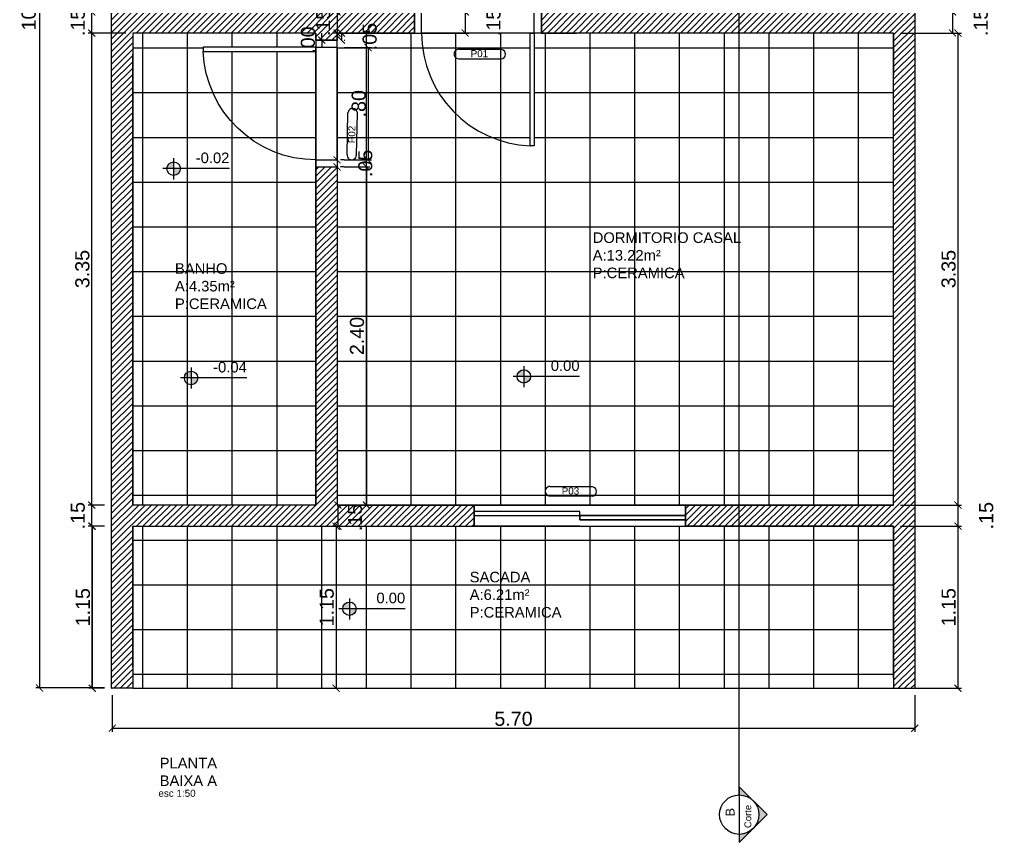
# Model space of a CAD drawing. Header units: millimetres. Extents: x 1336 to 452562, y -55875 to 2212.
# Drawn here: x 452533.61 to 452540.54, y -55865.31 to -55859.47 of the extents above; entities that cross this region are included whole.
import ezdxf

# ---------------------------------------------------------------- set-up
doc = ezdxf.new("R2010")
doc.units = ezdxf.units.MM
doc.linetypes.add('DASHDOTX2', pattern=[50.8, 25.4, -12.7, 0, -12.7])
doc.linetypes.add('DASHED2', pattern=[9.525, 6.35, -3.175])
for name, color, linetype in [('A_0.1', 1, 'Continuous'), ('A_0.3', 3, 'Continuous'), ('A_0.5', 5, 'Continuous'), ('B_Corte                  2', 4, 'DASHDOTX2'), ('B_Cotas                 11', 11, 'Continuous'), ('B_Projecao P       153', 153, 'DASHED2'), ('Z_ARQ-TEXTO3', 7, 'Continuous')]:
    doc.layers.add(name, color=color, linetype=linetype)
doc.styles.add('Annotative', font='arial.ttf')
doc.styles.add('Romans', font='aehalf.shx')
doc.dimstyles.new('1-50', dxfattribs={"dimscale": 0.5, "dimtxt": 0.2, "dimasz": 0.1, "dimexe": 0.05, "dimexo": 0.1, "dimgap": 0.03, "dimtad": 1, "dimzin": 5, "dimdsep": 46, "dimtxsty": 'Annotative', "dimblk": 'ARCHTICK', "dimcen": 0, "dimclrd": 256, "dimclre": 256, "dimclrt": 250, "dimadec": 0, "dimazin": 0, "dimtfac": 1, "dimtofl": 0, "dimtmove": 2, "dimatfit": 3, "dimldrblk": 'ARCHTICK', "dimfxl": 0.04, "dimtolj": 1, "dimtzin": 1, "dimarcsym": 0})
pattern_1 = [(0, (451180.03478, -57487.49628), (0, 0.3175), []), (90, (451180.03478, -57487.49628), (-0.3175, 2e-17), [])]

# ---------------------------------------------------------------- blocks, each defined once
blk = doc.blocks.new('Janela')
at = {"layer": 'A_0.1'}
for p, q in [((1347.6613, 1623.4302), (1346.9113, 1623.4302)), ((1346.9113, 1623.4302), (1348.4113, 1623.4302)), ((1346.9113, 1623.4302), (1346.9113, 1623.2802)), ((1348.4113, 1623.2802), (1348.4113, 1623.4302)), ((1346.9113, 1623.2802), (1348.4113, 1623.2802))]:
    blk.add_line(p, q, dxfattribs=at)
at = {"layer": 'A_0.3'}
for p, q in [((1346.9113, 1623.3552), (1348.4113, 1623.3552)), ((1347.6613, 1623.3552), (1347.6613, 1623.3852)), ((1347.6613, 1623.3852), (1348.4113, 1623.3852)), ((1348.4113, 1623.3852), (1347.6613, 1623.3852)), ((1347.6613, 1623.3852), (1347.6613, 1623.3552)), ((1348.4113, 1623.3552), (1347.6613, 1623.3552)), ((1347.6613, 1623.3552), (1347.6613, 1623.3252)), ((1347.6613, 1623.3252), (1346.9113, 1623.3252))]:
    blk.add_line(p, q, dxfattribs=at)
blk = doc.blocks.new('Porta 80cm')
at = {"layer": 'A_0.1'}
for p, q in [((1345.7613, 1623.4302), (1346.5613, 1623.4302)), ((1345.7613, 1623.2802), (1346.5613, 1623.2802))]:
    blk.add_line(p, q, dxfattribs=at)
at = {"layer": 'A_0.3'}
for p, q in [((1345.7613, 1623.4302), (1345.7613, 1624.2302)), ((1345.7913, 1624.2302), (1345.7913, 1623.4302))]:
    blk.add_line(p, q, dxfattribs=at)
for points in [[(1345.7113, 1623.4302), (1345.7613, 1623.4302), (1345.7613, 1623.2802), (1345.7113, 1623.2802)], [(1346.6113, 1623.4302), (1346.5613, 1623.4302), (1346.5613, 1623.2802), (1346.6113, 1623.2802)]]:
    blk.add_lwpolyline(points, dxfattribs=at)
at = {"layer": 'B_Projecao P       153'}
blk.add_arc((1345.7613, 1623.4302), 0.8, 0, 87.8509, dxfattribs=at)
blk = doc.blocks.new('Porta C')
at = {"layer": 'A_0.3'}
for p, q in [((1352.0113, 1630.3602), (1352.0113, 1630.3302)), ((1352.8113, 1630.3302), (1352.8113, 1630.3602))]:
    blk.add_line(p, q, dxfattribs=at)
at = {"layer": 'A_0.5', "xscale": -1, "rotation": 270}
blk.add_blockref('Porta 80cm', (-271.4189, 284.5689), dxfattribs=at)
blk = doc.blocks.new('DSASADS')
at = {"layer": 'B_Corte                  2', "linetype": 'ByBlock', "lineweight": -2}
h = blk.add_hatch(color=256, dxfattribs=at)
h.paths.add_polyline_path([(2426.815, 1690.775), (2427.062, 1690.528), (2426.918, 1690.528, 0.198912)])
h.paths.add_polyline_path([(2426.568, 1691.023), (2426.815, 1690.775, 0.414214), (2426.32, 1690.775)])
h.paths.add_polyline_path([(2426.235, 1690.69), (2426.253, 1690.682, 0.114349), (2426.218, 1690.528), (2426.073, 1690.528)])
h.paths.add_polyline_path([(2426.32, 1690.775, 0.082683), (2426.253, 1690.682), (2426.235, 1690.69)])
at = {"layer": 'B_Corte                  2', "linetype": 'Continuous', "lineweight": -2}
blk.add_line((2426.218, 1690.528), (2426.918, 1690.528), dxfattribs=at)
at = {"layer": 'B_Corte                  2', "linetype": 'ByBlock', "lineweight": -2}
blk.add_lwpolyline([(2426.918, 1690.528), (2427.062, 1690.528), (2426.568, 1691.023), (2426.073, 1690.528), (2426.218, 1690.528)], dxfattribs=at)
at = {"layer": 'B_Corte                  2', "linetype": 'Continuous', "lineweight": -2}
blk.add_circle((2426.568, 1690.528), 0.35, dxfattribs=at)
blk = doc.blocks.new('Nivel Piso')
at = {"layer": 'B_Cotas                 11'}
h = blk.add_hatch(color=256, dxfattribs=at)
h.dxf.hatch_style = 1
h.paths.add_polyline_path([(735.29, 589.9, 0.414214), (734.33, 588.95), (735.29, 588.95)])
h.paths.add_polyline_path([(736.24, 588.95), (735.29, 588.95), (735.29, 587.99, 0.414214)])
for p, q in [((735.29, 590.42), (735.29, 587.43)), ((743.2, 588.95), (733.77, 588.95))]:
    blk.add_line(p, q, dxfattribs=at)
blk.add_circle((735.29, 588.95), 0.956, dxfattribs=at)
blk = doc.blocks.new('_ArchTick')
at = {"color": 0, "linetype": 'ByBlock', "const_width": 0.15}
blk.add_lwpolyline([(-0.5, -0.5), (0.5, 0.5)], dxfattribs=at)
blk = doc.blocks.new('*D673')
at = {"layer": 'A_0.1', "lineweight": -2, "transparency": 16777216}
for p, q in [((452534.2186, -55863.0681), (452534.1061, -55863.0681)), ((452534.1311, -55864.2181), (452534.1311, -55863.0681)), ((452534.2186, -55864.2181), (452534.1061, -55864.2181))]:
    blk.add_line(p, q, dxfattribs=at)
at = {"layer": 'Defpoints', "color": 0, "transparency": 16777216}
for p in [(452534.1311, -55863.0681), (452534.2686, -55863.0681), (452534.2686, -55864.2181)]:
    blk.add_point(p, dxfattribs=at)
at = {"layer": 'A_0.1', "lineweight": -2, "transparency": 16777216, "xscale": 0.05, "yscale": 0.05, "zscale": 0.05}
for p, rotation in [((452534.1311, -55863.0681), 90), ((452534.1311, -55864.2181), 270)]:
    blk.add_blockref('_ArchTick', p, dxfattribs=dict(at, rotation=rotation))
at = {"layer": 'A_0.1', "color": 250, "transparency": 16777216, "insert": (452534.065, -55863.6431), "char_height": 0.1, "attachment_point": 5, "rotation": 90, "style": 'Annotative'}
blk.add_mtext('\\A1;1.15', dxfattribs=at)
blk = doc.blocks.new('*D674')
at = {"layer": 'A_0.1', "lineweight": -2, "transparency": 16777216}
for p, q in [((452534.2186, -55863.0681), (452534.1061, -55863.0681)), ((452534.1311, -55863.0681), (452534.1311, -55864.2181)), ((452534.2186, -55864.2181), (452534.1061, -55864.2181))]:
    blk.add_line(p, q, dxfattribs=at)
at = {"layer": 'Defpoints', "color": 0, "transparency": 16777216}
for p in [(452534.2686, -55863.0681), (452534.1311, -55864.2181), (452534.2686, -55864.2181)]:
    blk.add_point(p, dxfattribs=at)
at = {"layer": 'A_0.1', "lineweight": -2, "transparency": 16777216, "xscale": 0.05, "yscale": 0.05, "zscale": 0.05}
for p, rotation in [((452534.1311, -55863.0681), 90), ((452534.1311, -55864.2181), 270)]:
    blk.add_blockref('_ArchTick', p, dxfattribs=dict(at, rotation=rotation))
at = {"layer": 'A_0.1', "color": 250, "transparency": 16777216, "insert": (452534.065, -55863.6431), "char_height": 0.1, "attachment_point": 5, "rotation": 90, "style": 'Annotative'}
blk.add_mtext('\\A1;1.15', dxfattribs=at)
blk = doc.blocks.new('*D634')
at = {"layer": 'A_0.1', "lineweight": -2, "transparency": 16777216}
for p, q in [((452534.2186, -55862.9181), (452534.1021, -55862.9181)), ((452534.1271, -55863.0681), (452534.1271, -55862.9181)), ((452534.2186, -55863.0681), (452534.1021, -55863.0681))]:
    blk.add_line(p, q, dxfattribs=at)
at = {"layer": 'Defpoints', "color": 0, "transparency": 16777216}
for p in [(452534.1271, -55862.9181), (452534.2686, -55862.9181), (452534.2686, -55863.0681)]:
    blk.add_point(p, dxfattribs=at)
at = {"layer": 'A_0.1', "lineweight": -2, "transparency": 16777216, "xscale": 0.05, "yscale": 0.05, "zscale": 0.05}
for p, rotation in [((452534.1271, -55862.9181), 90), ((452534.1271, -55863.0681), 270)]:
    blk.add_blockref('_ArchTick', p, dxfattribs=dict(at, rotation=rotation))
at = {"layer": 'A_0.1', "color": 250, "transparency": 16777216, "insert": (452534.0285, -55862.9931), "char_height": 0.1, "attachment_point": 5, "rotation": 90, "style": 'Annotative'}
blk.add_mtext('\\A1;.15', dxfattribs=at)
blk = doc.blocks.new('*D675')
at = {"layer": 'A_0.1', "lineweight": -2, "transparency": 16777216}
for p, q in [((452534.3686, -55859.5681), (452534.1021, -55859.5681)), ((452534.1271, -55862.9181), (452534.1271, -55859.5681)), ((452534.2186, -55862.9181), (452534.1021, -55862.9181))]:
    blk.add_line(p, q, dxfattribs=at)
at = {"layer": 'Defpoints', "color": 0, "transparency": 16777216}
for p in [(452534.1271, -55859.5681), (452534.4186, -55859.5681), (452534.2686, -55862.9181)]:
    blk.add_point(p, dxfattribs=at)
at = {"layer": 'A_0.1', "lineweight": -2, "transparency": 16777216, "xscale": 0.05, "yscale": 0.05, "zscale": 0.05}
for p, rotation in [((452534.1271, -55859.5681), 90), ((452534.1271, -55862.9181), 270)]:
    blk.add_blockref('_ArchTick', p, dxfattribs=dict(at, rotation=rotation))
at = {"layer": 'A_0.1', "color": 250, "transparency": 16777216, "insert": (452534.061, -55861.2431), "char_height": 0.1, "attachment_point": 5, "rotation": 90, "style": 'Annotative'}
blk.add_mtext('\\A1;3.35', dxfattribs=at)
blk = doc.blocks.new('*D676')
at = {"layer": 'A_0.1', "lineweight": -2, "transparency": 16777216}
for p, q in [((452534.3686, -55859.4181), (452534.1021, -55859.4181)), ((452534.1271, -55859.5681), (452534.1271, -55859.4181)), ((452534.3686, -55859.5681), (452534.1021, -55859.5681))]:
    blk.add_line(p, q, dxfattribs=at)
at = {"layer": 'Defpoints', "color": 0, "transparency": 16777216}
for p in [(452534.1271, -55859.4181), (452534.4186, -55859.4181), (452534.4186, -55859.5681)]:
    blk.add_point(p, dxfattribs=at)
at = {"layer": 'A_0.1', "lineweight": -2, "transparency": 16777216, "xscale": 0.05, "yscale": 0.05, "zscale": 0.05}
for p, rotation in [((452534.1271, -55859.4181), 90), ((452534.1271, -55859.5681), 270)]:
    blk.add_blockref('_ArchTick', p, dxfattribs=dict(at, rotation=rotation))
at = {"layer": 'A_0.1', "color": 250, "transparency": 16777216, "insert": (452534.0285, -55859.4931), "char_height": 0.1, "attachment_point": 5, "rotation": 90, "style": 'Annotative'}
blk.add_mtext('\\A1;.15', dxfattribs=at)
blk = doc.blocks.new('*D681')
at = {"layer": 'A_0.1', "lineweight": -2, "transparency": 16777216}
for p, q in [((452534.2186, -55853.9181), (452533.7313, -55853.9181)), ((452533.7563, -55853.9181), (452533.7563, -55864.2161)), ((452534.2186, -55864.2161), (452533.7313, -55864.2161))]:
    blk.add_line(p, q, dxfattribs=at)
at = {"layer": 'Defpoints', "color": 0, "transparency": 16777216}
for p in [(452534.2686, -55853.9181), (452533.7563, -55864.2161), (452534.2686, -55864.2161)]:
    blk.add_point(p, dxfattribs=at)
at = {"layer": 'A_0.1', "lineweight": -2, "transparency": 16777216, "xscale": 0.05, "yscale": 0.05, "zscale": 0.05}
for p, rotation in [((452533.7563, -55853.9181), 90), ((452533.7563, -55864.2161), 270)]:
    blk.add_blockref('_ArchTick', p, dxfattribs=dict(at, rotation=rotation))
at = {"layer": 'A_0.1', "color": 250, "transparency": 16777216, "insert": (452533.6803, -55859.3749), "char_height": 0.1, "attachment_point": 5, "rotation": 90, "style": 'Annotative'}
blk.add_mtext('\\A1;10.30', dxfattribs=at)
blk = doc.blocks.new('*D712')
at = {"layer": 'A_0.1', "lineweight": -2, "transparency": 16777216}
for p, q in [((452534.2728, -55864.2681), (452534.2728, -55864.5266)), ((452539.9686, -55864.2681), (452539.9686, -55864.5266)), ((452534.2728, -55864.5016), (452539.9686, -55864.5016))]:
    blk.add_line(p, q, dxfattribs=at)
at = {"layer": 'Defpoints', "color": 0, "transparency": 16777216}
for p in [(452534.2728, -55864.2181), (452539.9686, -55864.2181), (452539.9686, -55864.5016)]:
    blk.add_point(p, dxfattribs=at)
at = {"layer": 'A_0.1', "lineweight": -2, "transparency": 16777216, "xscale": 0.05, "yscale": 0.05, "zscale": 0.05, "rotation": 180}
blk.add_blockref('_ArchTick', (452534.2728, -55864.5016), dxfattribs=at)
at = {"layer": 'A_0.1', "lineweight": -2, "transparency": 16777216, "xscale": 0.05, "yscale": 0.05, "zscale": 0.05}
blk.add_blockref('_ArchTick', (452539.9686, -55864.5016), dxfattribs=at)
at = {"layer": 'A_0.1', "color": 250, "transparency": 16777216, "insert": (452537.1207, -55864.4355), "char_height": 0.1, "attachment_point": 5, "style": 'Annotative'}
blk.add_mtext('\\A1;5.70', dxfattribs=at)
blk = doc.blocks.new('*D638')
at = {"layer": 'A_0.1', "lineweight": -2, "transparency": 16777216}
for p, q in [((452536.0686, -55859.4181), (452535.8436, -55859.4181)), ((452535.8686, -55859.4181), (452535.8686, -55859.5681)), ((452536.0686, -55859.5681), (452535.8436, -55859.5681))]:
    blk.add_line(p, q, dxfattribs=at)
at = {"layer": 'Defpoints', "color": 0, "transparency": 16777216}
for p in [(452536.1186, -55859.4181), (452535.8686, -55859.5681), (452536.1186, -55859.5681)]:
    blk.add_point(p, dxfattribs=at)
at = {"layer": 'A_0.1', "lineweight": -2, "transparency": 16777216, "xscale": 0.05, "yscale": 0.05, "zscale": 0.05}
for p, rotation in [((452535.8686, -55859.4181), 90), ((452535.8686, -55859.5681), 270)]:
    blk.add_blockref('_ArchTick', p, dxfattribs=dict(at, rotation=rotation))
at = {"layer": 'A_0.1', "color": 250, "transparency": 16777216, "insert": (452535.77, -55859.4931), "char_height": 0.1, "attachment_point": 5, "rotation": 90, "style": 'Annotative'}
blk.add_mtext('\\A1;.15', dxfattribs=at)
blk = doc.blocks.new('*D719')
at = {"layer": 'A_0.1', "lineweight": -2, "transparency": 16777216}
for p, q in [((452535.8996, -55859.5681), (452535.8996, -55859.6181)), ((452535.9186, -55859.5681), (452535.9246, -55859.5681)), ((452535.9186, -55859.6181), (452535.9246, -55859.6181))]:
    blk.add_line(p, q, dxfattribs=at)
at = {"layer": 'Defpoints', "color": 0, "transparency": 16777216}
for p in [(452535.8686, -55859.5681), (452535.8686, -55859.6181), (452535.8996, -55859.6181)]:
    blk.add_point(p, dxfattribs=at)
at = {"layer": 'A_0.1', "lineweight": -2, "transparency": 16777216, "xscale": 0.05, "yscale": 0.05, "zscale": 0.05}
for p, rotation in [((452535.8996, -55859.5681), 90), ((452535.8996, -55859.6181), 270)]:
    blk.add_blockref('_ArchTick', p, dxfattribs=dict(at, rotation=rotation))
at = {"layer": 'A_0.1', "color": 250, "transparency": 16777216, "insert": (452536.1003, -55859.5931), "char_height": 0.1, "attachment_point": 5, "rotation": 90, "style": 'Annotative'}
blk.add_mtext('\\A1;.05', dxfattribs=at)
blk = doc.blocks.new('*D720')
at = {"layer": 'A_0.1', "lineweight": -2, "transparency": 16777216}
for p, q in [((452535.7602, -55859.618), (452535.7602, -55859.568)), ((452535.8186, -55859.6181), (452535.7352, -55859.618)), ((452535.8186, -55859.6181), (452535.7352, -55859.618)), ((452535.7602, -55859.618), (452535.7602, -55859.668))]:
    blk.add_line(p, q, dxfattribs=at)
at = {"layer": 'Defpoints', "color": 0, "transparency": 16777216}
for p in [(452535.7602, -55859.618), (452535.8686, -55859.6181), (452535.8686, -55859.6181)]:
    blk.add_point(p, dxfattribs=at)
at = {"layer": 'A_0.1', "lineweight": -2, "transparency": 16777216, "xscale": 0.05, "yscale": 0.05, "zscale": 0.05}
for rotation in [89.95961887408937, 269.9596188740894]:
    blk.add_blockref('_ArchTick', (452535.7602, -55859.618), dxfattribs=dict(at, rotation=rotation))
at = {"layer": 'A_0.1', "color": 250, "transparency": 16777216, "insert": (452535.6616, -55859.618), "char_height": 0.1, "attachment_point": 5, "rotation": 89.95962, "style": 'Annotative'}
blk.add_mtext('\\A1;.00', dxfattribs=at)
blk = doc.blocks.new('*D721')
at = {"layer": 'A_0.1', "lineweight": -2, "transparency": 16777216}
for p, q in [((452535.9186, -55859.6714), (452536.1137, -55859.6714)), ((452536.0887, -55859.6714), (452536.0887, -55860.4681)), ((452535.9186, -55860.4681), (452536.1137, -55860.4681))]:
    blk.add_line(p, q, dxfattribs=at)
at = {"layer": 'Defpoints', "color": 0, "transparency": 16777216}
for p in [(452535.8686, -55859.6714), (452535.8686, -55860.4681), (452536.0887, -55860.4681)]:
    blk.add_point(p, dxfattribs=at)
at = {"layer": 'A_0.1', "lineweight": -2, "transparency": 16777216, "xscale": 0.05, "yscale": 0.05, "zscale": 0.05}
for p, rotation in [((452536.0887, -55859.6714), 90), ((452536.0887, -55860.4681), 270)]:
    blk.add_blockref('_ArchTick', p, dxfattribs=dict(at, rotation=rotation))
at = {"layer": 'A_0.1', "color": 250, "transparency": 16777216, "insert": (452536.0226, -55860.0697), "char_height": 0.1, "attachment_point": 5, "rotation": 90, "style": 'Annotative'}
blk.add_mtext('\\A1;.80', dxfattribs=at)
blk = doc.blocks.new('*D722')
at = {"layer": 'A_0.1', "lineweight": -2, "transparency": 16777216}
for p, q in [((452535.8686, -55860.4681), (452535.8686, -55860.5181)), ((452535.9186, -55860.4681), (452535.8936, -55860.4681)), ((452535.9186, -55860.5181), (452535.8936, -55860.5181))]:
    blk.add_line(p, q, dxfattribs=at)
at = {"layer": 'Defpoints', "color": 0, "transparency": 16777216}
for p in [(452535.8686, -55860.4681), (452535.8686, -55860.5181), (452535.8686, -55860.5181)]:
    blk.add_point(p, dxfattribs=at)
at = {"layer": 'A_0.1', "lineweight": -2, "transparency": 16777216, "xscale": 0.05, "yscale": 0.05, "zscale": 0.05}
for p, rotation in [((452535.8686, -55860.4681), 90), ((452535.8686, -55860.5181), 270)]:
    blk.add_blockref('_ArchTick', p, dxfattribs=dict(at, rotation=rotation))
at = {"layer": 'A_0.1', "color": 250, "transparency": 16777216, "insert": (452536.0692, -55860.4931), "char_height": 0.1, "attachment_point": 5, "rotation": 90, "style": 'Annotative'}
blk.add_mtext('\\A1;.05', dxfattribs=at)
blk = doc.blocks.new('*D723')
at = {"layer": 'A_0.1', "lineweight": -2, "transparency": 16777216}
for p, q in [((452535.9186, -55860.5181), (452536.1015, -55860.5181)), ((452536.0765, -55860.5181), (452536.0765, -55862.9181)), ((452535.9186, -55862.9181), (452536.1015, -55862.9181))]:
    blk.add_line(p, q, dxfattribs=at)
at = {"layer": 'Defpoints', "color": 0, "transparency": 16777216}
for p in [(452535.8686, -55860.5181), (452535.8686, -55862.9181), (452536.0765, -55862.9181)]:
    blk.add_point(p, dxfattribs=at)
at = {"layer": 'A_0.1', "lineweight": -2, "transparency": 16777216, "xscale": 0.05, "yscale": 0.05, "zscale": 0.05}
for p, rotation in [((452536.0765, -55860.5181), 90), ((452536.0765, -55862.9181), 270)]:
    blk.add_blockref('_ArchTick', p, dxfattribs=dict(at, rotation=rotation))
at = {"layer": 'A_0.1', "color": 250, "transparency": 16777216, "insert": (452536.0104, -55861.7181), "char_height": 0.1, "attachment_point": 5, "rotation": 90, "style": 'Annotative'}
blk.add_mtext('\\A1;2.40', dxfattribs=at)
blk = doc.blocks.new('*D724')
at = {"layer": 'A_0.1', "lineweight": -2, "transparency": 16777216}
for p, q in [((452535.8748, -55862.9181), (452535.8748, -55863.0681)), ((452535.9186, -55862.9181), (452535.8998, -55862.9181)), ((452535.8248, -55863.0681), (452535.8498, -55863.0681))]:
    blk.add_line(p, q, dxfattribs=at)
at = {"layer": 'Defpoints', "color": 0, "transparency": 16777216}
for p in [(452535.8686, -55862.9181), (452535.8748, -55863.0681), (452535.8748, -55863.0681)]:
    blk.add_point(p, dxfattribs=at)
at = {"layer": 'A_0.1', "lineweight": -2, "transparency": 16777216, "xscale": 0.05, "yscale": 0.05, "zscale": 0.05}
for p, rotation in [((452535.8748, -55862.9181), 90), ((452535.8748, -55863.0681), 270)]:
    blk.add_blockref('_ArchTick', p, dxfattribs=dict(at, rotation=rotation))
at = {"layer": 'A_0.1', "color": 250, "transparency": 16777216, "insert": (452535.996, -55863.0062), "char_height": 0.1, "attachment_point": 5, "rotation": 90, "style": 'Annotative'}
blk.add_mtext('\\A1;.15', dxfattribs=at)
blk = doc.blocks.new('*D639')
at = {"layer": 'A_0.1', "lineweight": -2, "transparency": 16777216}
for p, q in [((452535.8248, -55863.0681), (452535.8365, -55863.0681)), ((452535.8615, -55863.0681), (452535.8615, -55864.2181)), ((452535.8248, -55864.2181), (452535.8365, -55864.2181))]:
    blk.add_line(p, q, dxfattribs=at)
at = {"layer": 'Defpoints', "color": 0, "transparency": 16777216}
for p in [(452535.8748, -55863.0681), (452535.8615, -55864.2181), (452535.8748, -55864.2181)]:
    blk.add_point(p, dxfattribs=at)
at = {"layer": 'A_0.1', "lineweight": -2, "transparency": 16777216, "xscale": 0.05, "yscale": 0.05, "zscale": 0.05}
for p, rotation in [((452535.8615, -55863.0681), 90), ((452535.8615, -55864.2181), 270)]:
    blk.add_blockref('_ArchTick', p, dxfattribs=dict(at, rotation=rotation))
at = {"layer": 'A_0.1', "color": 250, "transparency": 16777216, "insert": (452535.7954, -55863.6431), "char_height": 0.1, "attachment_point": 5, "rotation": 90, "style": 'Annotative'}
blk.add_mtext('\\A1;1.15', dxfattribs=at)
blk = doc.blocks.new('*D731')
at = {"layer": 'A_0.1', "lineweight": -2, "transparency": 16777216}
for p, q in [((452536.4686, -55859.4181), (452536.8031, -55859.4181)), ((452536.7781, -55859.4181), (452536.7781, -55859.5681)), ((452536.4686, -55859.5681), (452536.8031, -55859.5681))]:
    blk.add_line(p, q, dxfattribs=at)
at = {"layer": 'Defpoints', "color": 0, "transparency": 16777216}
for p in [(452536.4186, -55859.4181), (452536.4186, -55859.5681), (452536.7781, -55859.5681)]:
    blk.add_point(p, dxfattribs=at)
at = {"layer": 'A_0.1', "lineweight": -2, "transparency": 16777216, "xscale": 0.05, "yscale": 0.05, "zscale": 0.05}
for p, rotation in [((452536.7781, -55859.4181), 90), ((452536.7781, -55859.5681), 270)]:
    blk.add_blockref('_ArchTick', p, dxfattribs=dict(at, rotation=rotation))
at = {"layer": 'A_0.1', "color": 250, "transparency": 16777216, "insert": (452536.9788, -55859.4931), "char_height": 0.1, "attachment_point": 5, "rotation": 90, "style": 'Annotative'}
blk.add_mtext('\\A1;.15', dxfattribs=at)
blk = doc.blocks.new('*D736')
at = {"layer": 'A_0.1', "lineweight": -2, "transparency": 16777216}
for p, q in [((452539.8686, -55859.4181), (452540.2619, -55859.4181)), ((452540.2369, -55859.4181), (452540.2369, -55859.5681)), ((452539.8686, -55859.5681), (452540.2619, -55859.5681))]:
    blk.add_line(p, q, dxfattribs=at)
at = {"layer": 'Defpoints', "color": 0, "transparency": 16777216}
for p in [(452539.8186, -55859.4181), (452539.8186, -55859.5681), (452540.2369, -55859.5681)]:
    blk.add_point(p, dxfattribs=at)
at = {"layer": 'A_0.1', "lineweight": -2, "transparency": 16777216, "xscale": 0.05, "yscale": 0.05, "zscale": 0.05}
for p, rotation in [((452540.2369, -55859.4181), 90), ((452540.2369, -55859.5681), 270)]:
    blk.add_blockref('_ArchTick', p, dxfattribs=dict(at, rotation=rotation))
at = {"layer": 'A_0.1', "color": 250, "transparency": 16777216, "insert": (452540.4375, -55859.4931), "char_height": 0.1, "attachment_point": 5, "rotation": 90, "style": 'Annotative'}
blk.add_mtext('\\A1;.15', dxfattribs=at)
blk = doc.blocks.new('*D737')
at = {"layer": 'A_0.1', "lineweight": -2, "transparency": 16777216}
for p, q in [((452539.8686, -55859.5681), (452540.3004, -55859.5681)), ((452540.2754, -55859.5681), (452540.2754, -55862.9181)), ((452539.8686, -55862.9181), (452540.3004, -55862.9181))]:
    blk.add_line(p, q, dxfattribs=at)
at = {"layer": 'Defpoints', "color": 0, "transparency": 16777216}
for p in [(452539.8186, -55859.5681), (452539.8186, -55862.9181), (452540.2754, -55862.9181)]:
    blk.add_point(p, dxfattribs=at)
at = {"layer": 'A_0.1', "lineweight": -2, "transparency": 16777216, "xscale": 0.05, "yscale": 0.05, "zscale": 0.05}
for p, rotation in [((452540.2754, -55859.5681), 90), ((452540.2754, -55862.9181), 270)]:
    blk.add_blockref('_ArchTick', p, dxfattribs=dict(at, rotation=rotation))
at = {"layer": 'A_0.1', "color": 250, "transparency": 16777216, "insert": (452540.2093, -55861.2431), "char_height": 0.1, "attachment_point": 5, "rotation": 90, "style": 'Annotative'}
blk.add_mtext('\\A1;3.35', dxfattribs=at)
blk = doc.blocks.new('*D738')
at = {"layer": 'A_0.1', "lineweight": -2, "transparency": 16777216}
for p, q in [((452539.8686, -55862.9181), (452540.3004, -55862.9181)), ((452540.2754, -55862.9181), (452540.2754, -55863.0681)), ((452539.8686, -55863.0681), (452540.3004, -55863.0681))]:
    blk.add_line(p, q, dxfattribs=at)
at = {"layer": 'Defpoints', "color": 0, "transparency": 16777216}
for p in [(452539.8186, -55862.9181), (452539.8186, -55863.0681), (452540.2754, -55863.0681)]:
    blk.add_point(p, dxfattribs=at)
at = {"layer": 'A_0.1', "lineweight": -2, "transparency": 16777216, "xscale": 0.05, "yscale": 0.05, "zscale": 0.05}
for p, rotation in [((452540.2754, -55862.9181), 90), ((452540.2754, -55863.0681), 270)]:
    blk.add_blockref('_ArchTick', p, dxfattribs=dict(at, rotation=rotation))
at = {"layer": 'A_0.1', "color": 250, "transparency": 16777216, "insert": (452540.4761, -55862.9931), "char_height": 0.1, "attachment_point": 5, "rotation": 90, "style": 'Annotative'}
blk.add_mtext('\\A1;.15', dxfattribs=at)
blk = doc.blocks.new('*D739')
at = {"layer": 'A_0.1', "lineweight": -2, "transparency": 16777216}
for p, q in [((452539.8686, -55863.0681), (452540.3004, -55863.0681)), ((452540.2754, -55863.0681), (452540.2754, -55864.2181)), ((452539.8686, -55864.2181), (452540.3004, -55864.2181))]:
    blk.add_line(p, q, dxfattribs=at)
at = {"layer": 'Defpoints', "color": 0, "transparency": 16777216}
for p in [(452539.8186, -55863.0681), (452539.8186, -55864.2181), (452540.2754, -55864.2181)]:
    blk.add_point(p, dxfattribs=at)
at = {"layer": 'A_0.1', "lineweight": -2, "transparency": 16777216, "xscale": 0.05, "yscale": 0.05, "zscale": 0.05}
for p, rotation in [((452540.2754, -55863.0681), 90), ((452540.2754, -55864.2181), 270)]:
    blk.add_blockref('_ArchTick', p, dxfattribs=dict(at, rotation=rotation))
at = {"layer": 'A_0.1', "color": 250, "transparency": 16777216, "insert": (452540.2093, -55863.6431), "char_height": 0.1, "attachment_point": 5, "rotation": 90, "style": 'Annotative'}
blk.add_mtext('\\A1;1.15', dxfattribs=at)

msp = doc.modelspace()

# ---------------------------------------------------------------- hatches: boundary and pattern name
at = {"layer": 'A_0.1'}
h = msp.add_hatch(dxfattribs=at)
h.set_pattern_fill('ANSI31', color=1, scale=0.01)
h.set_pattern_definition([(45, (451184.40732, -57487.498295), (-0.0224506403, 0.0224506403), [])])
h.paths.add_polyline_path([(452534.4186, -55859.5681), (452535.7186, -55859.5681), (452535.7186, -55859.618), (452535.8686, -55859.6181), (452535.8686, -55859.5681), (452535.8686, -55859.5681), (452536.4186, -55859.5681), (452536.4186, -55859.4181), (452534.4186, -55859.4181), (452534.4186, -55857.2681), (452536.4186, -55857.2681), (452536.4186, -55857.0681), (452536.2686, -55857.0681), (452536.2686, -55857.1181), (452534.4186, -55857.1181), (452534.4186, -55854.0681), (452536.2686, -55854.0681), (452536.2686, -55856.1681), (452536.4186, -55856.1681), (452536.4186, -55856.1181), (452536.6186, -55856.1181), (452536.6186, -55855.9681), (452536.4186, -55855.9681), (452536.4186, -55854.0681), (452539.8186, -55854.0681), (452539.8186, -55857.1181), (452537.9686, -55857.1181), (452537.9686, -55855.9681), (452537.5186, -55855.9681), (452537.5186, -55856.1181), (452537.8186, -55856.1181), (452537.8186, -55858.4681), (452537.9686, -55858.4681), (452537.9686, -55857.2681), (452539.8186, -55857.2681), (452539.8186, -55859.4181), (452537.9686, -55859.4181), (452537.9686, -55859.3681), (452537.8186, -55859.3681), (452537.8186, -55859.4181), (452537.3186, -55859.4181), (452537.3186, -55859.5681), (452539.8186, -55859.5681), (452539.8186, -55862.9181), (452538.3412, -55862.9181), (452538.3412, -55863.0681), (452539.8186, -55863.0681), (452539.8186, -55864.1431), (452539.8186, -55864.2181), (452539.9686, -55864.2181), (452539.9686, -55864.217), (452539.9686, -55853.9181), (452534.2686, -55853.9181), (452534.2686, -55864.2181), (452534.2728, -55864.2181), (452534.4186, -55864.2181), (452534.4186, -55863.0681), (452536.8412, -55863.0681), (452536.8412, -55862.9181), (452535.8686, -55862.9181), (452535.8686, -55860.5181), (452535.7186, -55860.5181), (452535.7186, -55862.9181), (452534.4186, -55862.9181)])
h = msp.add_hatch(dxfattribs=at)
h.set_pattern_fill('NET', color=0, scale=0.1)
h.set_pattern_definition(pattern_1)
h.paths.add_polyline_path([(452536.4686, -55859.5681), (452536.4186, -55859.5681), (452535.8686, -55859.5681), (452535.8686, -55859.6181), (452535.8686, -55859.6681), (452535.8686, -55860.4681), (452535.8686, -55862.9181), (452536.8412, -55862.9181), (452538.3412, -55862.9181), (452538.7231, -55862.9181), (452538.7231, -55859.5681), (452537.3186, -55859.5681), (452537.2686, -55859.5681), (452537.2686, -55860.3681), (452537.2386, -55860.3681), (452537.2386, -55860.3676, -0.40327)])
h.paths.add_polyline_path([(452537.2386, -55859.5681), (452536.4686, -55859.5681, 0.40327), (452537.2386, -55860.3676)], flags=17)
h.paths.add_polyline_path([(452538.7231, -55854.0681), (452538.7231, -55857.1181), (452539.8186, -55857.1181), (452539.8186, -55854.0681)])
h.paths.add_polyline_path([(452537.4686, -55856.1181), (452537.4686, -55855.9681), (452536.6686, -55855.9681), (452536.6686, -55856.1181)])
h.paths.add_polyline_path([(452537.0686, -55859.4181), (452537.0686, -55858.4181), (452536.7686, -55858.4181), (452536.7686, -55859.4181)], flags=17)
h.paths.add_polyline_path([(452537.3686, -55858.1931), (452537.0686, -55858.1931), (452536.7686, -55858.1931), (452536.4686, -55858.1931), (452536.1686, -55858.1931), (452535.8686, -55858.1931), (452535.5686, -55858.1931), (452535.2686, -55858.1931), (452535.2686, -55858.4181), (452535.5686, -55858.4181), (452535.8686, -55858.4181), (452536.1686, -55858.4181), (452536.4686, -55858.4181), (452536.4686, -55859.4181), (452536.1686, -55859.4181), (452535.8686, -55859.4181), (452535.5686, -55859.4181), (452535.2686, -55859.4181), (452534.4186, -55859.4181), (452534.4186, -55857.2681), (452535.2686, -55857.2681), (452535.5686, -55857.2681), (452535.8686, -55857.2681), (452536.1686, -55857.2681), (452536.4686, -55857.2681), (452536.7686, -55857.2681), (452537.0686, -55857.2681), (452537.3686, -55857.2681), (452537.6686, -55857.2681), (452537.6686, -55858.1931)])
h.paths.add_polyline_path([(452538.7231, -55864.2181), (452538.7231, -55863.0681), (452538.3412, -55863.0681), (452534.4186, -55863.0681), (452534.4186, -55864.2181)])
h.paths.add_polyline_path([(452538.7231, -55863.0681), (452538.7231, -55864.2181), (452539.8186, -55864.2181), (452539.8186, -55864.0681), (452539.8186, -55863.0681)])
h.paths.add_polyline_path([(452537.656, -55861.3516), (452538.7472, -55861.3516), (452538.7472, -55860.9455), (452537.656, -55860.9455)], flags=9)
h.paths.add_polyline_path([(452538.6963, -55858.2989), (452539.386, -55858.2989), (452539.386, -55857.8931), (452538.6963, -55857.8931)], flags=9)
h.paths.add_polyline_path([(452537.704, -55855.2605), (452538.4225, -55855.2605), (452538.4225, -55854.8543), (452537.704, -55854.8543)], flags=9)
h.paths.add_polyline_path([(452535.1012, -55855.6225), (452535.8197, -55855.6225), (452535.8197, -55855.2163), (452535.1012, -55855.2163)], flags=9)
h.paths.add_polyline_path([(452536.783, -55863.7603), (452537.4726, -55863.7603), (452537.4726, -55863.3541), (452536.783, -55863.3541)], flags=24)
h = msp.add_hatch(dxfattribs=at)
h.set_pattern_fill('NET', color=0, scale=0.1)
h.set_pattern_definition(pattern_1)
h.paths.add_polyline_path([(452536.2686, -55857.1181), (452536.2686, -55857.0681), (452536.2686, -55857.0181), (452536.4186, -55857.0181), (452536.4186, -55857.1181), (452536.4186, -55857.2681), (452534.4186, -55857.2681), (452534.4186, -55858.9012), (452538.7231, -55858.9012), (452538.7231, -55857.2681), (452537.9686, -55857.2681), (452537.9686, -55858.4681), (452537.8186, -55858.4681), (452537.8186, -55856.1181), (452537.5186, -55856.1181), (452537.5186, -55855.9681), (452537.9686, -55855.9681), (452537.9686, -55857.1181), (452538.7231, -55857.1181), (452538.7231, -55854.0681), (452536.4186, -55854.0681), (452536.4186, -55855.9681), (452536.6186, -55855.9681), (452536.6186, -55856.1181), (452536.4186, -55856.1181), (452536.4186, -55856.1681), (452536.4186, -55856.2181), (452536.2686, -55856.2181), (452536.2686, -55854.0681), (452534.4186, -55854.0681), (452534.4186, -55857.1181)])
h.paths.add_polyline_path([(452536.6686, -55856.1181), (452536.6686, -55855.9681), (452536.6686, -55855.1681), (452536.6986, -55855.1681), (452536.6986, -55855.1687, -0.40327), (452537.4686, -55855.9681), (452537.4686, -55856.1181)], flags=16)
h.paths.add_polyline_path([(452535.2686, -55857.2681), (452535.5686, -55857.2681), (452535.8686, -55857.2681), (452536.1686, -55857.2681), (452536.4686, -55857.2681), (452536.7686, -55857.2681), (452537.0686, -55857.2681), (452537.3686, -55857.2681), (452537.6686, -55857.2681), (452537.6686, -55858.1931), (452537.3686, -55858.1931), (452537.0686, -55858.1931), (452536.7686, -55858.1931), (452536.4686, -55858.1931), (452536.1686, -55858.1931), (452535.8686, -55858.1931), (452535.5686, -55858.1931), (452535.2686, -55858.1931), (452535.2686, -55858.4181), (452535.5686, -55858.4181), (452535.8686, -55858.4181), (452536.1686, -55858.4181), (452536.4686, -55858.4181), (452536.7686, -55858.4181), (452537.0686, -55858.4181), (452537.0686, -55859.4181), (452536.7686, -55859.4181), (452536.4686, -55859.4181), (452536.1686, -55859.4181), (452535.8686, -55859.4181), (452535.5686, -55859.4181), (452535.2686, -55859.4181), (452534.4186, -55859.4181), (452534.4186, -55857.2681)])
h.paths.add_polyline_path([(452534.6511, -55858.424, -1), (452534.7467, -55858.424, -1)], flags=16)
h.paths.add_polyline_path([(452538.7231, -55858.9012), (452539.8186, -55858.9012), (452539.8186, -55857.2681), (452538.7231, -55857.2681)])
h.paths.add_polyline_path([(452539.8186, -55859.4181), (452539.8186, -55858.9012), (452538.7231, -55858.9012), (452538.7231, -55859.4181)])
h.paths.add_polyline_path([(452534.4186, -55858.9012), (452534.4186, -55859.4181), (452536.4186, -55859.4181), (452536.4186, -55859.5681), (452535.8686, -55859.5681), (452535.8686, -55859.6181), (452535.8686, -55859.6714), (452535.8686, -55860.4681), (452535.8686, -55862.9181), (452536.8412, -55862.9181), (452538.7231, -55862.9181), (452538.7231, -55859.5681), (452537.3186, -55859.5681), (452537.3186, -55859.4181), (452537.8186, -55859.4181), (452537.8186, -55859.3681), (452537.9686, -55859.3681), (452537.9686, -55859.4181), (452538.7231, -55859.4181), (452538.7231, -55858.9012)])
h.paths.add_polyline_path([(452537.2686, -55859.4181), (452537.2686, -55859.5681), (452537.2686, -55860.3681), (452537.2386, -55860.3681), (452537.2386, -55860.3676, -0.40327), (452536.4686, -55859.5681), (452536.4686, -55859.4181)], flags=16)
h.paths.add_polyline_path([(452538.6963, -55858.2989), (452539.386, -55858.2989), (452539.386, -55857.8931), (452538.6963, -55857.8931)], flags=9)
h.paths.add_polyline_path([(452537.704, -55855.2605), (452538.4225, -55855.2605), (452538.4225, -55854.8543), (452537.704, -55854.8543)], flags=24)
h.paths.add_polyline_path([(452535.1012, -55855.6225), (452535.8197, -55855.6225), (452535.8197, -55855.2163), (452535.1012, -55855.2163)], flags=24)
h.paths.add_polyline_path([(452537.656, -55861.3516), (452538.7472, -55861.3516), (452538.7472, -55860.9455), (452537.656, -55860.9455)], flags=9)
h = msp.add_hatch(dxfattribs=at)
h.set_pattern_fill('NET', color=0, scale=0.1)
h.set_pattern_definition(pattern_1)
h.paths.add_polyline_path([(452535.7186, -55860.5181), (452535.7186, -55860.4681, -0.40327), (452534.9191, -55859.6981), (452534.9186, -55859.6981), (452534.9186, -55859.6681), (452535.7186, -55859.6681), (452535.7186, -55859.618), (452535.7186, -55859.618), (452535.7186, -55859.5681), (452534.4186, -55859.5681), (452534.4186, -55862.9181), (452535.7186, -55862.9181)])
h.paths.add_polyline_path([(452535.7186, -55859.6981), (452534.9191, -55859.6981, 0.40327), (452535.7186, -55860.4681)], flags=17)
h.paths.add_polyline_path([(452534.6909, -55861.5707), (452535.3806, -55861.5707), (452535.3806, -55861.1645), (452534.6909, -55861.1645)], flags=24)
h = msp.add_hatch(dxfattribs=at)
h.set_pattern_fill('NET', color=0, scale=0.1)
h.set_pattern_definition(pattern_1)
h.paths.add_polyline_path([(452539.8186, -55859.5681), (452538.7231, -55859.5681), (452538.7231, -55862.9181), (452539.8186, -55862.9181)])
h.paths.add_polyline_path([(452537.656, -55861.3516), (452538.7472, -55861.3516), (452538.7472, -55860.9455), (452537.656, -55860.9455)], flags=9)

# ---------------------------------------------------------------- linework, layer by layer
msp.add_line((452534.4186, -55864.2181), (452539.8186, -55864.2181))
for p, q in [((452535.7186, -55860.4681), (452535.7186, -55859.6981)), ((452535.8686, -55859.6681), (452535.8686, -55860.4681)), ((452535.8686, -55860.4681), (452535.8686, -55859.6714)), ((452536.7352, -55859.6834), (452537.0352, -55859.6834)), ((452536.7334, -55859.7501), (452537.0335, -55859.7517)), ((452535.9393, -55860.431), (452535.9447, -55860.1311)), ((452536.006, -55860.434), (452536.0129, -55860.1339)), ((452537.3814, -55862.787), (452537.6814, -55862.787)), ((452537.3796, -55862.8537), (452537.6797, -55862.8552))]:
    msp.add_line(p, q, dxfattribs=at)
for centre, radius, start, end in [((452536.732, -55859.7167), 0.0334, 84.43512, 272.53939), ((452537.0307, -55859.7182), 0.0336, 274.83471, 82.1398), ((452535.9794, -55860.1362), 0.0336, 3.81039, 171.11549), ((452535.9725, -55860.4348), 0.0334, 173.41081, 1.51507), ((452537.3781, -55862.8202), 0.0334, 84.43512, 272.53939), ((452537.6769, -55862.8218), 0.0336, 274.83471, 82.1398)]:
    msp.add_arc(centre, radius, start, end, dxfattribs=at)
at = {"layer": 'A_0.5'}
for p, q in [((452534.2686, -55864.2181), (452534.2686, -55853.9181)), ((452539.9686, -55853.9181), (452539.9686, -55864.2181)), ((452536.4186, -55859.5681), (452536.4186, -55859.4181)), ((452536.4186, -55859.4181), (452536.4186, -55859.5681)), ((452537.3186, -55859.4181), (452537.3186, -55859.5681)), ((452537.3186, -55859.5681), (452537.3186, -55859.4181)), ((452535.7186, -55859.5681), (452534.4186, -55859.5681)), ((452535.7186, -55859.5681), (452534.4186, -55859.5681)), ((452534.4186, -55859.5681), (452534.4186, -55862.9181)), ((452535.7186, -55859.5681), (452535.7186, -55859.6681)), ((452535.7186, -55859.618), (452535.7186, -55859.5681)), ((452535.8686, -55859.5681), (452536.4186, -55859.5681)), ((452535.8686, -55859.6714), (452535.8686, -55859.5681)), ((452536.4186, -55859.5681), (452535.8686, -55859.5681)), ((452535.8686, -55859.5681), (452535.8686, -55859.6181)), ((452537.3186, -55859.5681), (452537.5686, -55859.5681)), ((452539.8186, -55859.5681), (452537.3186, -55859.5681)), ((452537.6686, -55859.5681), (452537.5686, -55859.5681)), ((452537.8186, -55859.5681), (452537.6686, -55859.5681)), ((452539.8186, -55859.5681), (452537.8186, -55859.5681)), ((452539.8186, -55859.5681), (452539.8186, -55859.8681)), ((452539.8186, -55862.9181), (452539.8186, -55859.5681)), ((452535.8686, -55859.6181), (452535.7186, -55859.618)), ((452535.7186, -55859.6181), (452535.8686, -55859.6181)), ((452534.4186, -55862.9181), (452534.4186, -55859.7181)), ((452535.7186, -55860.4681), (452535.7186, -55862.9181)), ((452535.7186, -55862.9181), (452535.7186, -55860.4681)), ((452535.7186, -55860.4681), (452535.8686, -55860.4681)), ((452535.8686, -55860.4681), (452535.8686, -55862.9181)), ((452535.7186, -55860.5181), (452535.8686, -55860.5181)), ((452535.7186, -55862.9181), (452535.7186, -55860.5181)), ((452535.7186, -55860.5181), (452535.8686, -55860.5181)), ((452535.8686, -55860.5181), (452535.8686, -55862.9181)), ((452535.7186, -55862.9181), (452534.4186, -55862.9181)), ((452539.8186, -55862.9181), (452535.8686, -55862.9181)), ((452535.8686, -55862.9181), (452536.8412, -55862.9181)), ((452536.8412, -55862.9181), (452536.8412, -55863.0681)), ((452538.3412, -55863.0681), (452538.3412, -55862.9181)), ((452538.3412, -55862.9181), (452539.8186, -55862.9181)), ((452534.4186, -55863.2181), (452534.4186, -55863.0681)), ((452534.4186, -55864.0681), (452534.4186, -55863.0681)), ((452534.4186, -55863.0681), (452539.8186, -55863.0681)), ((452534.4186, -55863.0681), (452534.4186, -55864.2181)), ((452539.8186, -55863.0681), (452538.3412, -55863.0681)), ((452539.8186, -55863.0681), (452539.8186, -55863.2181)), ((452539.8186, -55864.1431), (452539.8186, -55863.0681)), ((452534.2686, -55864.2181), (452534.2686, -55863.2181)), ((452534.4186, -55864.0681), (452534.4186, -55863.2181)), ((452539.8186, -55863.2181), (452539.8186, -55864.0681)), ((452539.9686, -55863.2181), (452539.9686, -55864.2181)), ((452534.4186, -55864.0681), (452534.4186, -55864.2181)), ((452539.8186, -55864.0681), (452539.8186, -55864.2181)), ((452534.2686, -55864.2181), (452534.2686, -55864.2161)), ((452534.2686, -55864.2161), (452534.2686, -55864.2181)), ((452534.4186, -55864.2181), (452534.2686, -55864.2181)), ((452534.4186, -55864.2181), (452534.2686, -55864.2181)), ((452534.2686, -55864.2181), (452534.2728, -55864.2181)), ((452539.8186, -55864.2181), (452539.9686, -55864.2181)), ((452539.8186, -55864.2181), (452539.9686, -55864.2181)), ((452539.9686, -55864.2181), (452539.9686, -55864.217))]:
    msp.add_line(p, q, dxfattribs=at)
at = {"layer": 'B_Corte                  2'}
msp.add_line((452538.7231, -55864.9764), (452538.7231, -55853.4029), dxfattribs=at)

# ---------------------------------------------------------------- block references
at = {"layer": 'A_0.3', "xscale": -1}
for name, p, rotation in [('Porta C', (454167.5988, -54507.5568), 90), ('Janela', (451189.9299, -54239.6379), 180)]:
    msp.add_blockref(name, p, dxfattribs=dict(at, rotation=rotation))
at = {"layer": 'A_0.3', "rotation": 180.0000000000368}
msp.add_blockref('Porta C', (453887.7298, -54229.3379), dxfattribs=at)
at = {"layer": 'B_Corte                  2', "xscale": 0.399458716151582, "yscale": 0.399458716151582, "zscale": 0.399458716151582, "rotation": 269.9999999999999}
msp.add_blockref('DSASADS', (451863.4271, -54895.8014), dxfattribs=at)
at = {"layer": 'B_Cotas                 11', "xscale": 0.05000000000004547, "yscale": 0.05000000000004547, "zscale": 0.05000000000004547}
for p in [(452497.9442, -55889.9779), (452498.0678, -55891.4633), (452500.4294, -55891.4527), (452499.1918, -55893.1013)]:
    msp.add_blockref('Nivel Piso', p, dxfattribs=at)

# ---------------------------------------------------------------- texts
at = {"layer": 'A_0.1', "char_height": 0.075, "attachment_point": 9, "style": 'Romans'}
for s, insert in [('{\\fArial|b0|i0|c0|p34;-0.02}', (452535.1042, -55860.4924)), ('{\\fArial|b0|i0|c0|p34;-0.04}', (452535.2278, -55861.9778)), ('{\\fArial|b0|i0|c0|p34;0.00}', (452537.5894, -55861.9672)), ('{\\fArial|b0|i0|c0|p34;0.00}', (452536.3518, -55863.6158))]:
    msp.add_mtext(s, dxfattribs=dict(at, insert=insert))
at = {"layer": 'Z_ARQ-TEXTO3', "attachment_point": 1, "style": 'Romans'}
for s, insert, char_height in [('{\\fArial|b0|i0|c0|p34;P01}', (452536.8166, -55859.6894), 0.05), ('{\\fArial|b0|i0|c0|p34;DORMITORIO CASAL\\PA:13.22m²\\PP:CERAMICA}', (452537.6829, -55860.9827), 0.075), ('{\\fArial|b0|i0|c0|p34;BANHO\\PA:4.35m²\\PP:CERAMICA}', (452534.7178, -55861.2018), 0.075), ('{\\fArial|b0|i0|c0|p34;P03}', (452537.4628, -55862.793), 0.05), ('{\\fArial|b0|i0|c0|p34;SACADA\\PA:6.21m²\\PP:CERAMICA}', (452536.8098, -55863.3915), 0.075), ('{\\fArial|b0|i0|c0|p34;PLANTA \\PBAIXA A}', (452534.6093, -55864.7118), 0.075), ('{\\fArial|b0|i0|c0|p34;esc 1:50}', (452534.6006, -55864.9386), 0.05)]:
    msp.add_mtext(s, dxfattribs=dict(at, insert=insert, char_height=char_height))
for s, insert, char_height, rotation in [('{\\fArial|b0|i0|c0|p34;P02}', (452535.9468, -55860.3498), 0.05, 88.97568), ('{\\fArial|b0|i0|c0|p34;B}', (452538.6257, -55865.1275), 0.063913, 90), ('{\\fArial|b0|i0|c0|p34;Corte}', (452538.76, -55865.2104), 0.048251, 90)]:
    msp.add_mtext(s, dxfattribs=dict(at, insert=insert, char_height=char_height, rotation=rotation))

# ---------------------------------------------------------------- dimensions: what is measured, and where the dimension line sits
at = {"layer": 'A_0.1'}
for base, p1, p2, picture, middle in [((452533.7563, -55864.2161), (452534.2686, -55853.9181), (452534.2686, -55864.2161), '*D681', (452533.6803, -55859.3749)), ((452535.8748, -55863.0681), (452535.8686, -55862.9181), (452535.8748, -55863.0681), '*D724', (452535.996, -55863.0062))]:
    dim = msp.add_linear_dim(base=base, p1=p1, p2=p2, angle=90, dimstyle='1-50', dxfattribs=at)
    dim.commit()
    dim.dimension.update_dxf_attribs({"geometry": picture, "text_midpoint": middle, "dimtype": 160})
for base, p1, p2, picture, middle in [((452534.1271, -55859.4181), (452534.4186, -55859.5681), (452534.4186, -55859.4181), '*D676', (452534.0285, -55859.4931)), ((452535.8686, -55859.5681), (452536.1186, -55859.4181), (452536.1186, -55859.5681), '*D638', (452535.77, -55859.4931)), ((452536.7781, -55859.5681), (452536.4186, -55859.4181), (452536.4186, -55859.5681), '*D731', (452536.9788, -55859.4931)), ((452540.2369, -55859.5681), (452539.8186, -55859.4181), (452539.8186, -55859.5681), '*D736', (452540.4375, -55859.4931)), ((452535.8996, -55859.6181), (452535.8686, -55859.5681), (452535.8686, -55859.6181), '*D719', (452536.1003, -55859.5931)), ((452534.1271, -55859.5681), (452534.2686, -55862.9181), (452534.4186, -55859.5681), '*D675', (452534.061, -55861.2431)), ((452540.2754, -55862.9181), (452539.8186, -55859.5681), (452539.8186, -55862.9181), '*D737', (452540.2093, -55861.2431)), ((452536.0887, -55860.4681), (452535.8686, -55859.6714), (452535.8686, -55860.4681), '*D721', (452536.0226, -55860.0697)), ((452535.8686, -55860.5181), (452535.8686, -55860.4681), (452535.8686, -55860.5181), '*D722', (452536.0692, -55860.4931)), ((452536.0765, -55862.9181), (452535.8686, -55860.5181), (452535.8686, -55862.9181), '*D723', (452536.0104, -55861.7181)), ((452534.1271, -55862.9181), (452534.2686, -55863.0681), (452534.2686, -55862.9181), '*D634', (452534.0285, -55862.9931)), ((452540.2754, -55863.0681), (452539.8186, -55862.9181), (452539.8186, -55863.0681), '*D738', (452540.4761, -55862.9931)), ((452534.1311, -55863.0681), (452534.2686, -55864.2181), (452534.2686, -55863.0681), '*D673', (452534.065, -55863.6431)), ((452534.1311, -55864.2181), (452534.2686, -55863.0681), (452534.2686, -55864.2181), '*D674', (452534.065, -55863.6431)), ((452535.8615, -55864.2181), (452535.8748, -55863.0681), (452535.8748, -55864.2181), '*D639', (452535.7954, -55863.6431)), ((452540.2754, -55864.2181), (452539.8186, -55863.0681), (452539.8186, -55864.2181), '*D739', (452540.2093, -55863.6431))]:
    dim = msp.add_linear_dim(base=base, p1=p1, p2=p2, angle=90, dimstyle='1-50', dxfattribs=at)
    dim.commit()
    dim.dimension.update_dxf_attribs({"geometry": picture, "text_midpoint": middle})
dim = msp.add_aligned_dim(p1=(452535.868565, -55859.61812), p2=(452535.868565, -55859.618119), distance=0.108367, dimstyle='1-50', dxfattribs=at)
dim.commit()
dim.dimension.update_dxf_attribs({"geometry": '*D720', "text_midpoint": (452535.661641, -55859.617974)})
dim = msp.add_linear_dim(base=(452539.9686, -55864.5016), p1=(452534.2728, -55864.2181), p2=(452539.9686, -55864.2181), dimstyle='1-50', dxfattribs=at)
dim.commit()
dim.dimension.update_dxf_attribs({"geometry": '*D712', "text_midpoint": (452537.1207, -55864.4355)})

doc.saveas('drawing.dxf')
